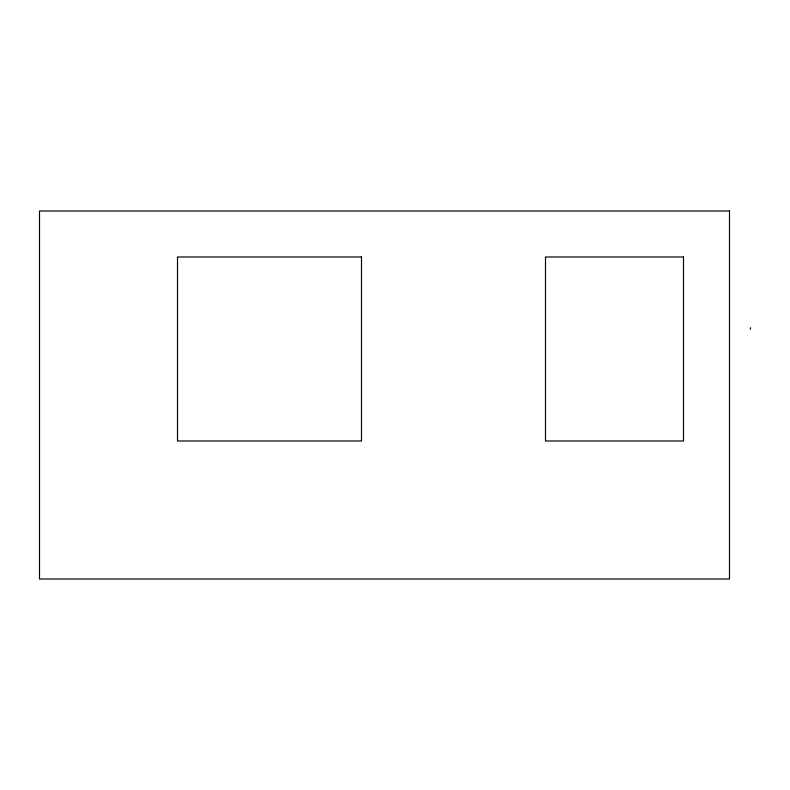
<?xml version="1.0" encoding="UTF-8"?>
<svg xmlns="http://www.w3.org/2000/svg" width="790" height="790" viewBox="0 0 790 790"><rect width="100%" height="100%" fill="white"/><g stroke="black" fill="none" stroke-linecap="round" stroke-linejoin="round"><path stroke-width="1.19" d="M750.342 329.312L750.5 327.771M729.496 210.999L39.5 210.999L39.5 579.001L729.496 579.001L729.496 210.999M361.494 256.997L177.503 256.997L177.503 440.998L361.494 440.998L361.494 256.997M683.498 256.997L545.495 256.997L545.495 440.998L683.498 440.998L683.498 256.997"/></g></svg>
